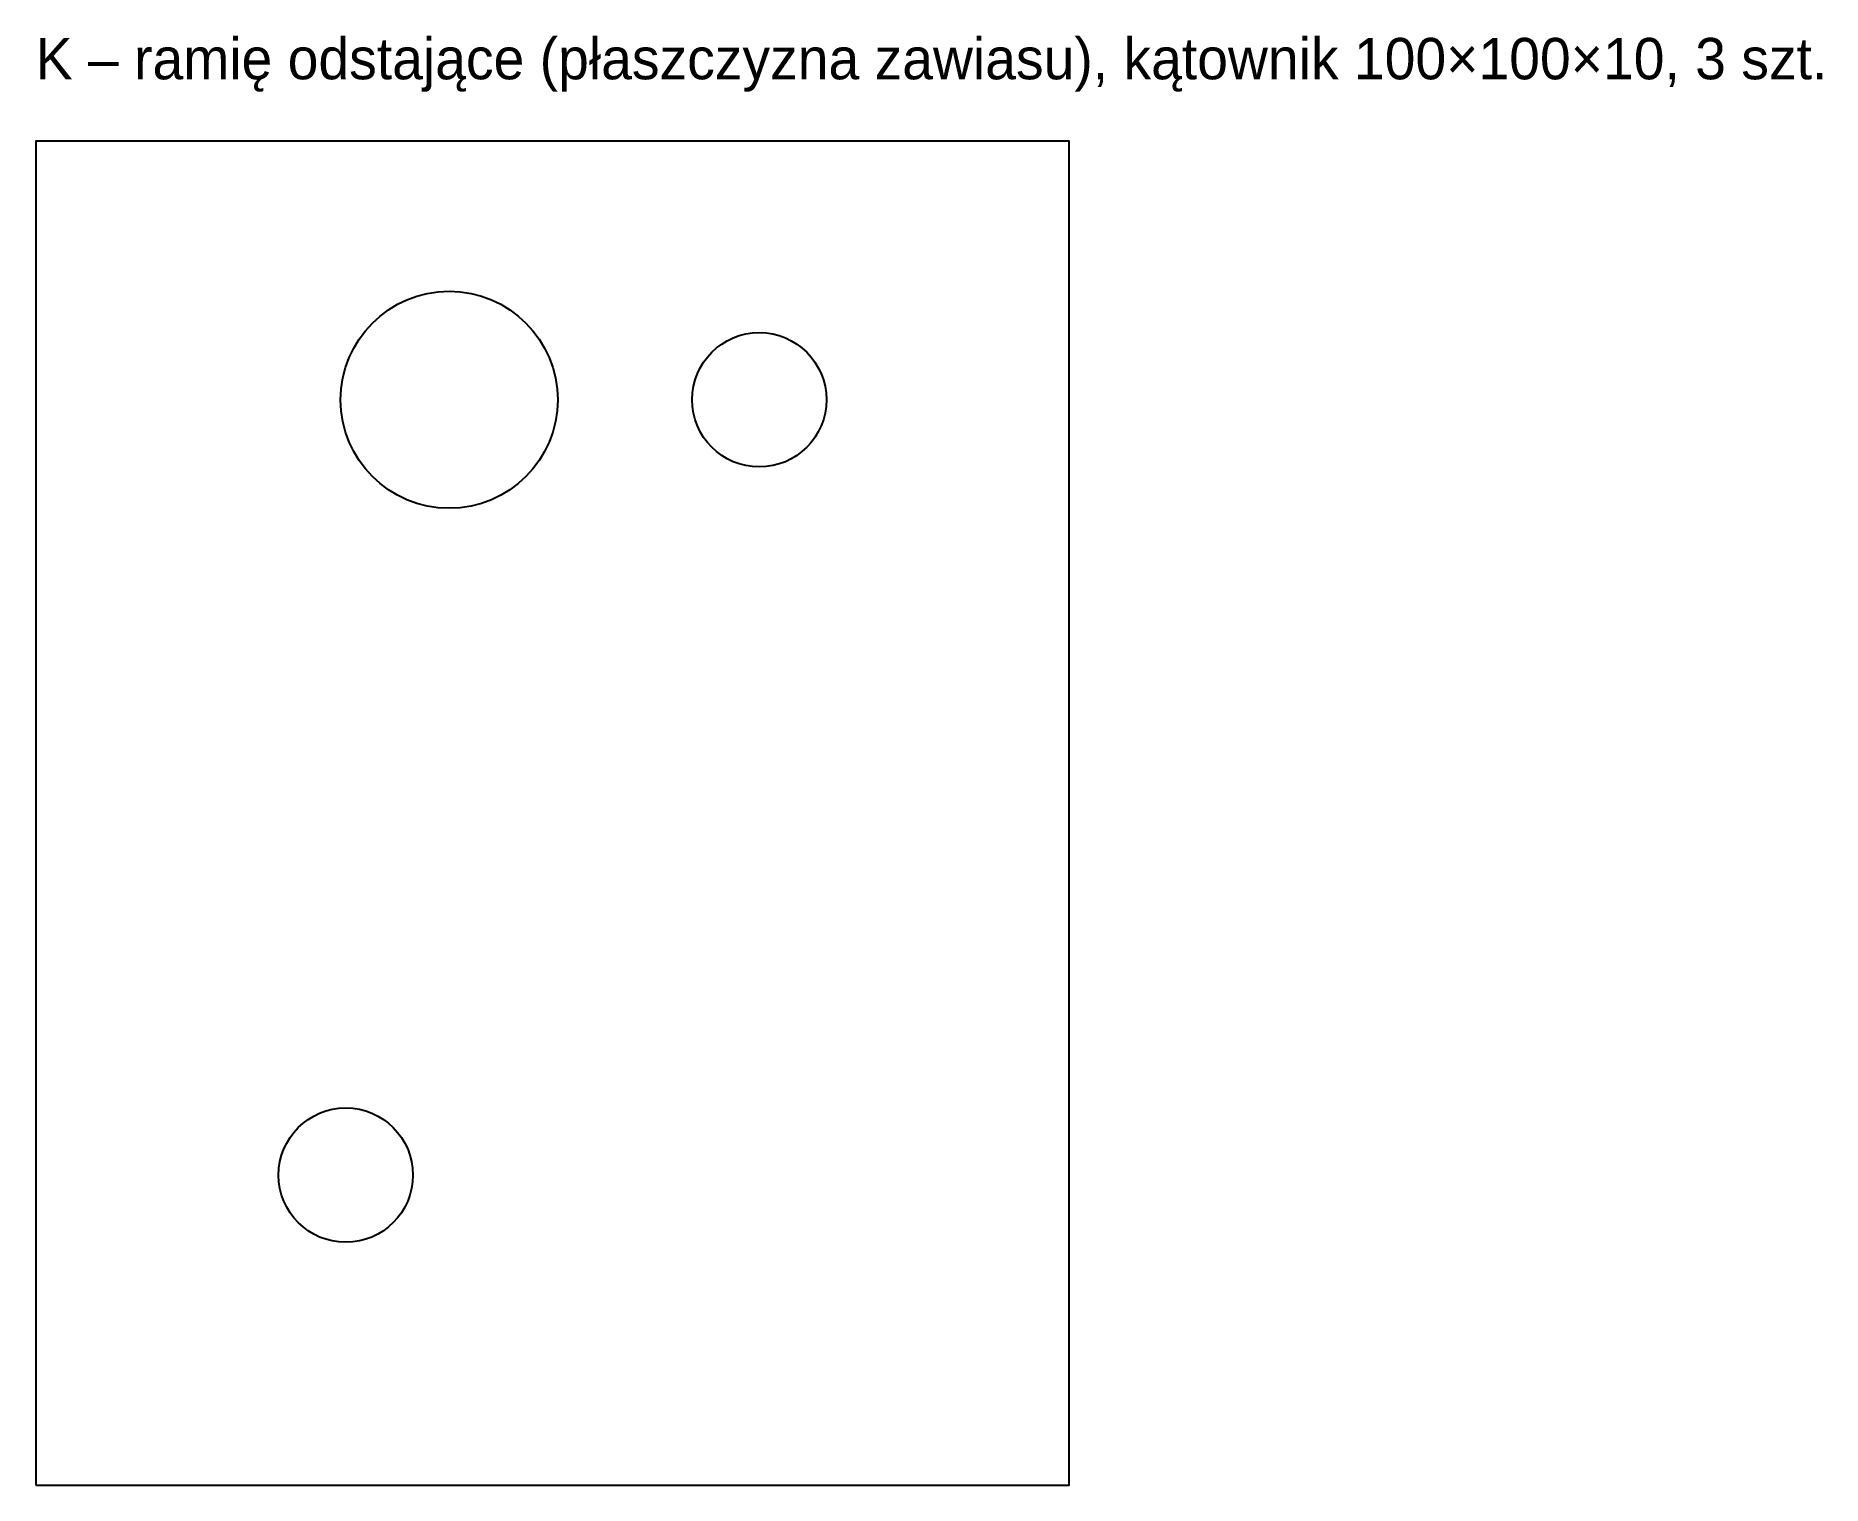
# Model space of a CAD drawing. Header units: millimetres. Extents: x 0 to 173, y 0 to 140.
import ezdxf

# ---------------------------------------------------------------- set-up
doc = ezdxf.new("R2010")
doc.units = ezdxf.units.MM
doc.layers.add('CIECIE', color=7, linetype='Continuous')
doc.layers.add('OPIS', color=3, linetype='Continuous')

msp = doc.modelspace()

# ---------------------------------------------------------------- linework, layer by layer
at = {"layer": 'CIECIE'}
msp.add_lwpolyline([(0, 0), (100, 0), (100, 130), (0, 130)], close=True, dxfattribs=at)
for centre, radius in [((40, 105), 10.5), ((70, 105), 6.5), ((30, 30), 6.5)]:
    msp.add_circle(centre, radius, dxfattribs=at)

# ---------------------------------------------------------------- texts
at = {"layer": 'OPIS'}
msp.add_text('K – ramię odstające (płaszczyzna zawiasu), kątownik 100×100×10, 3 szt.', height=4, dxfattribs=at).set_placement((0, 136))

doc.saveas('drawing.dxf')
